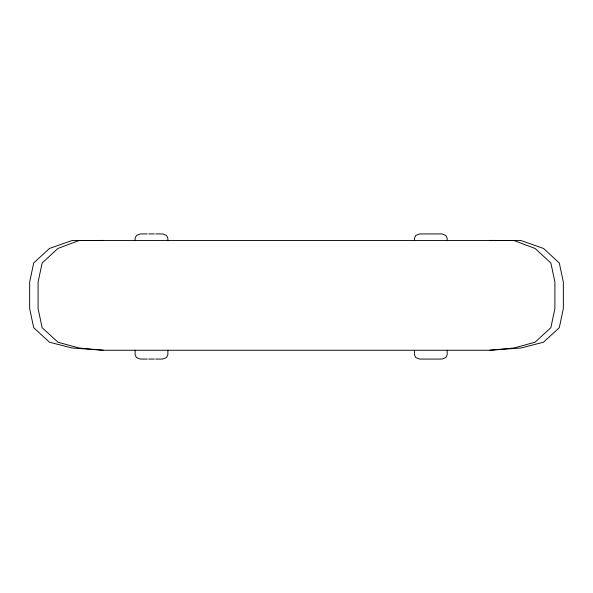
<?xml version="1.0" encoding="UTF-8"?>
<svg xmlns="http://www.w3.org/2000/svg" width="593" height="593" viewBox="0 0 593 593"><rect width="100%" height="100%" fill="white"/><g stroke="black" fill="none" stroke-linecap="round" stroke-linejoin="round"><path stroke-width="0.89" d="M489.64 350.255L513.961 347.995L535.064 342.213L550.867 327.684L554.907 308.597L554.907 282.068L550.867 262.981L535.064 248.445L513.961 240.536L72.005 240.536L49.493 248.445L33.697 262.981L29.65 282.068L29.65 308.597L33.697 327.684L49.493 342.213L72.005 347.995L103.36 350.255L489.64 350.255L520.995 347.995L543.507 342.213L559.303 327.684L563.35 308.597L563.35 282.068L559.303 262.981L543.507 248.445L520.995 240.536L489.64 240.402M103.36 240.402L79.039 240.536L57.936 248.445L42.133 262.981L38.093 282.068L38.093 308.597L42.133 327.684L57.936 342.213L79.039 347.995L103.36 350.255M147.264 233.931L140.385 233.931L136.427 235.436L135.115 238.26L135.115 240.069M148.658 233.931L154.313 233.931M155.707 233.931L162.593 233.931L166.544 235.436L167.863 238.26L167.863 240.069M147.264 359.069L140.385 359.069L136.427 357.564L135.115 354.74L135.115 350.226M148.658 359.069L154.313 359.069M155.707 359.069L162.593 359.069L166.544 357.564L167.863 354.74L167.863 350.226M447.174 240.069L447.174 238.26L445.854 235.436L441.904 233.931L419.696 233.931L415.737 235.436L414.425 238.26L414.425 240.069M447.174 350.226L447.174 354.74L445.854 357.564L441.904 359.069L419.696 359.069L415.737 357.564L414.425 354.74L414.425 350.226"/></g></svg>
